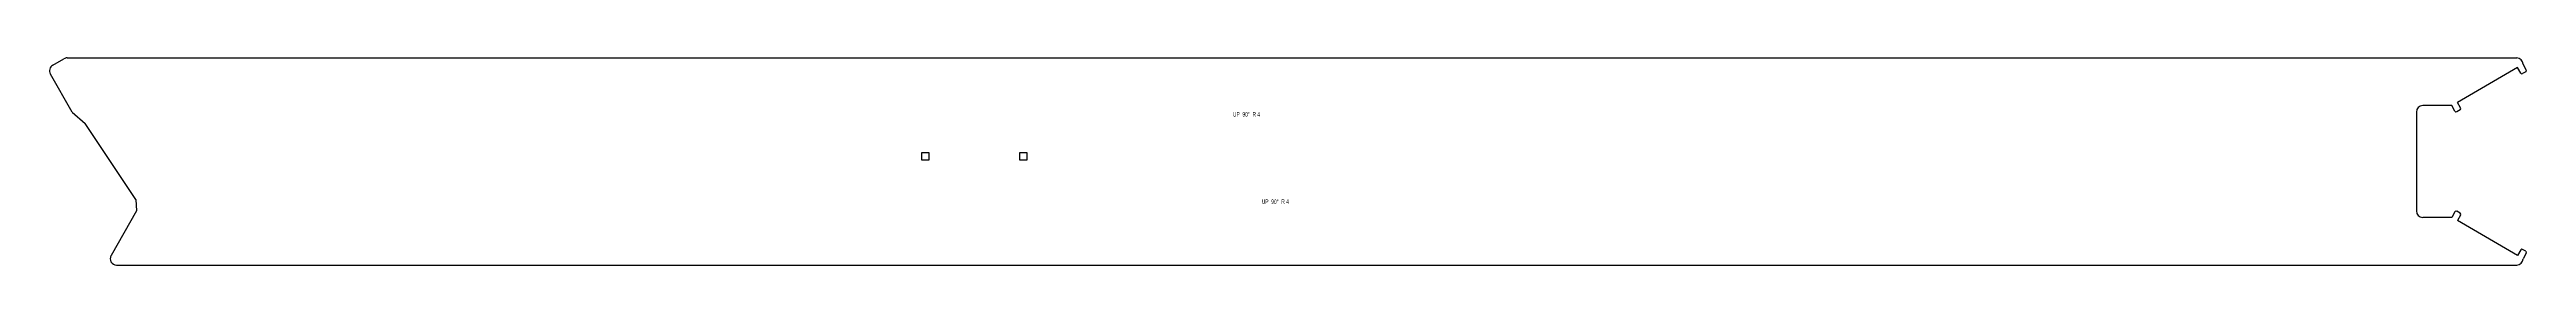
# Model space of a CAD drawing. Header units: millimetres. Extents: x 66 to 1991, y 846 to 1006.
import ezdxf

# ---------------------------------------------------------------- set-up
doc = ezdxf.new("R2010")
doc.units = ezdxf.units.MM
doc.layers.add('CUT', color=7, linetype='Continuous', lineweight=25)
doc.styles.add('SLDTEXTSTYLE0', font='TXT', dxfattribs={"width": 0.645833})

msp = doc.modelspace()

# ---------------------------------------------------------------- linework, layer by layer
at = {"layer": 'CUT', "color": 3}
for p, q in [((68.2, 1000.7), (76.9, 1005.7)), ((79.4, 1006.4), (1983.4, 1006.4)), ((1990.9, 997.1), (1988.4, 1001.4)), ((83.4, 964.4), (66.4, 993.9)), ((1984, 998.9), (1937.3, 971.9)), ((1986.5, 994.6), (1984, 998.9)), ((1990.5, 995.7), (1987.9, 994.2)), ((83.4, 964.4), (93.4, 955.6)), ((1905.4, 964.4), (1905.4, 887.8)), ((1932.9, 969.4), (1910.4, 969.4)), ((1935.4, 965.1), (1932.9, 969.4)), ((1939.4, 966.2), (1936.8, 964.7)), ((1939.8, 967.6), (1937.3, 971.9)), ((132.7, 896.6), (93.4, 955.6)), ((749.5, 932.7), (743.5, 932.7)), ((743.5, 932.7), (743.5, 927.5)), ((743.5, 927.5), (749.5, 927.5)), ((749.5, 927.5), (749.5, 932.7)), ((825.7, 932.7), (819.7, 932.7)), ((819.7, 932.7), (819.7, 927.5)), ((819.7, 927.5), (825.7, 927.5)), ((825.7, 927.5), (825.7, 932.7)), ((133.4, 887.8), (113.5, 853.3)), ((132.7, 896.6), (133.4, 887.8)), ((1935.4, 887.1), (1932.9, 882.8)), ((1939.4, 886), (1936.8, 887.5)), ((1932.9, 882.8), (1910.4, 882.8)), ((1939.8, 884.6), (1937.3, 880.3)), ((1984, 853.3), (1937.3, 880.3)), ((1986.5, 857.6), (1984, 853.3)), ((1990.5, 856.5), (1987.9, 858)), ((1990.9, 855.1), (1988.4, 850.8)), ((117.8, 845.8), (1983.4, 845.8))]:
    msp.add_line(p, q, dxfattribs=at)
for centre, radius, start, end in [((79.4, 1001.4), 5, 90, 120), ((1983.4, 1001.4), 5, 360, 90), ((70.7, 996.4), 5, 120, 210), ((1987.4, 995.1), 1, 210, 300), ((1990, 996.6), 1, 300, 30), ((1910.4, 964.4), 5, 90, 180), ((1936.3, 965.6), 1, 210, 300), ((1938.9, 967.1), 1, 300, 30), ((1910.4, 887.8), 5, 180, 270), ((1936.3, 886.6), 1, 60, 150), ((1938.9, 885.1), 1, 330, 60), ((117.8, 850.8), 5, 150, 270), ((1983.4, 850.8), 5, 270, 0), ((1987.4, 857.1), 1, 60, 150), ((1990, 855.6), 1, 330, 60)]:
    msp.add_arc(centre, radius, start, end, dxfattribs=at)

# ---------------------------------------------------------------- texts
at = {"color": 7, "linetype": 'Continuous', "lineweight": 0, "char_height": 3.5, "attachment_point": 2, "style": 'SLDTEXTSTYLE0'}
for insert in [(996.1, 964.4), (1018.5, 896.7)]:
    msp.add_mtext('UP  90°  R 4', dxfattribs=dict(at, insert=insert))

doc.saveas('drawing.dxf')
